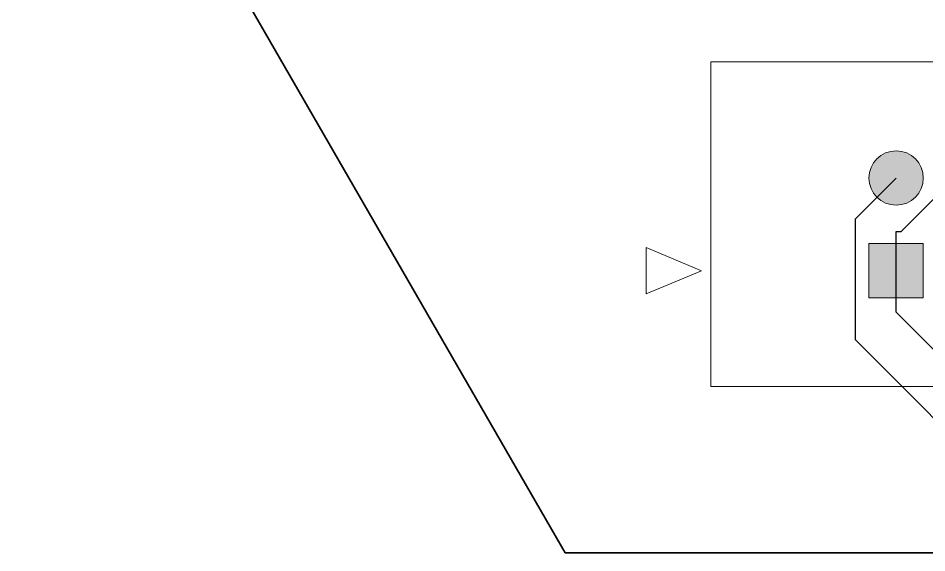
# Model space of a CAD drawing. Header units: inches. Extents: x 0.01 to 2.37, y 0.18 to 2.22.
# Drawn here: x 0.007 to 0.988, y 0.178 to 0.755 of the extents above; entities that cross this region are included whole.
import ezdxf

# ---------------------------------------------------------------- set-up
doc = ezdxf.new("R2010")
doc.units = ezdxf.units.IN
doc.header["$MEASUREMENT"] = 0
doc.layers.add('Layer 1', color=7, linetype='Continuous', lineweight=0)

# ---------------------------------------------------------------- blocks, each defined once
blk = doc.blocks.new('Block_11')
at = {"layer": 'Layer 1', "transparency": 33554687}
h = blk.add_hatch(color=7, dxfattribs=at)
h.dxf.hatch_style = 2
edge = h.paths.add_edge_path()
edge.add_arc((0.9546, 0.58271), 0.02933, 0, 360)
h = blk.add_hatch(color=7, dxfattribs=at)
edge = h.paths.add_edge_path()
edge.add_spline(control_points=[(0.92527, 0.45338), (0.92527, 0.45338), (0.92527, 0.51204), (0.92527, 0.51204), (0.92527, 0.51204), (0.98393, 0.51204), (0.98393, 0.51204), (0.98393, 0.51204), (0.98393, 0.45338), (0.98393, 0.45338), (0.98393, 0.45338), (0.92527, 0.45338), (0.92527, 0.45338)], knot_values=[0, 0, 0, 0, 1, 1, 1, 2, 2, 2, 3, 3, 3, 4, 4, 4, 4], degree=3, periodic=0)
at = {"layer": 'Layer 1'}
blk.add_circle((0.9546, 0.58271), 0.02933, dxfattribs=at)
blk.add_open_spline([(0.92527, 0.45338), (0.92527, 0.45338), (0.92527, 0.51204), (0.92527, 0.51204), (0.92527, 0.51204), (0.98393, 0.51204), (0.98393, 0.51204), (0.98393, 0.51204), (0.98393, 0.45338), (0.98393, 0.45338), (0.98393, 0.45338), (0.92527, 0.45338), (0.92527, 0.45338)], degree=3, knots=[0, 0, 0, 0, 1, 1, 1, 2, 2, 2, 3, 3, 3, 4, 4, 4, 4], dxfattribs=at)
blk = doc.blocks.new('Block_19')
at = {"layer": 'Layer 1', "transparency": 33554687}
h = blk.add_hatch(color=7, dxfattribs=at)
h.dxf.hatch_style = 2
edge = h.paths.add_edge_path()
edge.add_spline(control_points=[(0.9546, 0.58271), (0.9546, 0.58271), (0.91021, 0.53832), (0.91021, 0.53832)], knot_values=[0, 0, 0, 0, 1, 1, 1, 1], degree=3, periodic=0)
edge.add_line((0.91021, 0.53832), (0.9546, 0.58271))
h = blk.add_hatch(color=7, dxfattribs=at)
h.dxf.hatch_style = 2
edge = h.paths.add_edge_path()
edge.add_spline(control_points=[(0.95988, 0.52491), (0.95988, 0.52491), (0.99835, 0.56338), (0.99835, 0.56338)], knot_values=[0, 0, 0, 0, 1, 1, 1, 1], degree=3, periodic=0)
edge.add_line((0.99835, 0.56338), (0.95988, 0.52491))
h = blk.add_hatch(color=7, dxfattribs=at)
h.dxf.hatch_style = 2
edge = h.paths.add_edge_path()
edge.add_spline(control_points=[(0.91021, 0.53832), (0.91021, 0.53832), (0.91021, 0.4085), (0.91021, 0.4085)], knot_values=[0, 0, 0, 0, 1, 1, 1, 1], degree=3, periodic=0)
edge.add_line((0.91021, 0.4085), (0.91021, 0.53832))
h = blk.add_hatch(color=7, dxfattribs=at)
h.dxf.hatch_style = 2
edge = h.paths.add_edge_path()
edge.add_spline(control_points=[(0.9546, 0.52491), (0.9546, 0.52491), (0.95988, 0.52491), (0.95988, 0.52491)], knot_values=[0, 0, 0, 0, 1, 1, 1, 1], degree=3, periodic=0)
edge.add_line((0.95988, 0.52491), (0.9546, 0.52491))
h = blk.add_hatch(color=7, dxfattribs=at)
h.dxf.hatch_style = 2
edge = h.paths.add_edge_path()
edge.add_spline(control_points=[(0.9546, 0.48271), (0.9546, 0.48271), (0.9546, 0.52491), (0.9546, 0.52491)], knot_values=[0, 0, 0, 0, 1, 1, 1, 1], degree=3, periodic=0)
edge.add_line((0.9546, 0.52491), (0.9546, 0.48271))
h = blk.add_hatch(color=7, dxfattribs=at)
h.dxf.hatch_style = 2
edge = h.paths.add_edge_path()
edge.add_spline(control_points=[(0.9546, 0.43789), (0.9546, 0.43789), (0.9546, 0.48271), (0.9546, 0.48271)], knot_values=[0, 0, 0, 0, 1, 1, 1, 1], degree=3, periodic=0)
edge.add_line((0.9546, 0.48271), (0.9546, 0.43789))
h = blk.add_hatch(color=7, dxfattribs=at)
h.dxf.hatch_style = 2
edge = h.paths.add_edge_path()
edge.add_spline(control_points=[(1.14834, 0.24415), (1.14834, 0.24415), (0.9546, 0.43789), (0.9546, 0.43789)], knot_values=[0, 0, 0, 0, 1, 1, 1, 1], degree=3, periodic=0)
edge.add_line((0.9546, 0.43789), (1.14834, 0.24415))
h = blk.add_hatch(color=7, dxfattribs=at)
h.dxf.hatch_style = 2
edge = h.paths.add_edge_path()
edge.add_spline(control_points=[(0.91021, 0.4085), (0.91021, 0.4085), (1.07307, 0.24563), (1.07307, 0.24563)], knot_values=[0, 0, 0, 0, 1, 1, 1, 1], degree=3, periodic=0)
edge.add_line((1.07307, 0.24563), (0.91021, 0.4085))
at = {"layer": 'Layer 1', "color": 7, "lineweight": 25}
for points in [[(0.9546, 0.58271), (0.9546, 0.58271), (0.91021, 0.53832), (0.91021, 0.53832)], [(0.95988, 0.52491), (0.95988, 0.52491), (0.99835, 0.56338), (0.99835, 0.56338)], [(0.91021, 0.53832), (0.91021, 0.53832), (0.91021, 0.4085), (0.91021, 0.4085)], [(0.9546, 0.52491), (0.9546, 0.52491), (0.95988, 0.52491), (0.95988, 0.52491)], [(0.9546, 0.48271), (0.9546, 0.48271), (0.9546, 0.52491), (0.9546, 0.52491)], [(0.9546, 0.43789), (0.9546, 0.43789), (0.9546, 0.48271), (0.9546, 0.48271)], [(1.14834, 0.24415), (1.14834, 0.24415), (0.9546, 0.43789), (0.9546, 0.43789)], [(0.91021, 0.4085), (0.91021, 0.4085), (1.07307, 0.24563), (1.07307, 0.24563)]]:
    blk.add_open_spline(points, degree=3, dxfattribs=at)
blk = doc.blocks.new('Block_1')
at = {"layer": 'Layer 1'}
for name in ['Block_19', 'Block_11']:
    blk.add_blockref(name, (0, 0), dxfattribs=at)
blk = doc.blocks.new('Block_60')
at = {"layer": 'Layer 1', "transparency": 33554687}
h = blk.add_hatch(color=7, dxfattribs=at)
h.dxf.hatch_style = 2
edge = h.paths.add_edge_path()
edge.add_spline(control_points=[(0.7546, 0.70791), (0.7546, 0.70791), (0.7546, 0.35791), (0.7546, 0.35791)], knot_values=[0, 0, 0, 0, 1, 1, 1, 1], degree=3, periodic=0)
edge.add_line((0.7546, 0.35791), (0.7546, 0.70791))
h = blk.add_hatch(color=7, dxfattribs=at)
h.dxf.hatch_style = 2
edge = h.paths.add_edge_path()
edge.add_spline(control_points=[(1.6546, 0.70791), (1.6546, 0.70791), (0.7546, 0.70791), (0.7546, 0.70791)], knot_values=[0, 0, 0, 0, 1, 1, 1, 1], degree=3, periodic=0)
edge.add_line((0.7546, 0.70791), (1.6546, 0.70791))
h = blk.add_hatch(color=7, dxfattribs=at)
h.dxf.hatch_style = 2
edge = h.paths.add_edge_path()
edge.add_spline(control_points=[(1.6546, 0.35791), (1.6546, 0.35791), (1.6546, 0.70791), (1.6546, 0.70791)], knot_values=[0, 0, 0, 0, 1, 1, 1, 1], degree=3, periodic=0)
edge.add_line((1.6546, 0.70791), (1.6546, 0.35791))
h = blk.add_hatch(color=7, dxfattribs=at)
h.dxf.hatch_style = 2
edge = h.paths.add_edge_path()
edge.add_spline(control_points=[(0.6846, 0.50771), (0.6846, 0.50771), (0.6846, 0.45771), (0.6846, 0.45771)], knot_values=[0, 0, 0, 0, 1, 1, 1, 1], degree=3, periodic=0)
edge.add_line((0.6846, 0.45771), (0.6846, 0.50771))
h = blk.add_hatch(color=7, dxfattribs=at)
h.dxf.hatch_style = 2
edge = h.paths.add_edge_path()
edge.add_spline(control_points=[(0.7446, 0.48271), (0.7446, 0.48271), (0.6846, 0.50771), (0.6846, 0.50771)], knot_values=[0, 0, 0, 0, 1, 1, 1, 1], degree=3, periodic=0)
edge.add_line((0.6846, 0.50771), (0.7446, 0.48271))
h = blk.add_hatch(color=7, dxfattribs=at)
h.dxf.hatch_style = 2
edge = h.paths.add_edge_path()
edge.add_spline(control_points=[(0.6846, 0.45771), (0.6846, 0.45771), (0.7446, 0.48271), (0.7446, 0.48271)], knot_values=[0, 0, 0, 0, 1, 1, 1, 1], degree=3, periodic=0)
edge.add_line((0.7446, 0.48271), (0.6846, 0.45771))
h = blk.add_hatch(color=7, dxfattribs=at)
h.dxf.hatch_style = 2
edge = h.paths.add_edge_path()
edge.add_spline(control_points=[(0.7546, 0.35791), (0.7546, 0.35791), (1.6546, 0.35791), (1.6546, 0.35791)], knot_values=[0, 0, 0, 0, 1, 1, 1, 1], degree=3, periodic=0)
edge.add_line((1.6546, 0.35791), (0.7546, 0.35791))
at = {"layer": 'Layer 1', "color": 7, "lineweight": 13}
for points in [[(0.7546, 0.70791), (0.7546, 0.70791), (0.7546, 0.35791), (0.7546, 0.35791)], [(1.6546, 0.70791), (1.6546, 0.70791), (0.7546, 0.70791), (0.7546, 0.70791)], [(1.6546, 0.35791), (1.6546, 0.35791), (1.6546, 0.70791), (1.6546, 0.70791)], [(0.6846, 0.50771), (0.6846, 0.50771), (0.6846, 0.45771), (0.6846, 0.45771)], [(0.7446, 0.48271), (0.7446, 0.48271), (0.6846, 0.50771), (0.6846, 0.50771)], [(0.6846, 0.45771), (0.6846, 0.45771), (0.7446, 0.48271), (0.7446, 0.48271)], [(0.7546, 0.35791), (0.7546, 0.35791), (1.6546, 0.35791), (1.6546, 0.35791)]]:
    blk.add_open_spline(points, degree=3, dxfattribs=at)
blk = doc.blocks.new('Block_65')
at = {"layer": 'Layer 1', "transparency": 33554687}
h = blk.add_hatch(color=7, dxfattribs=at)
h.dxf.hatch_style = 2
edge = h.paths.add_edge_path()
edge.add_spline(control_points=[(0.00689, 1.20124), (0.00689, 1.20124), (0.59744, 0.17838), (0.59744, 0.17838)], knot_values=[0, 0, 0, 0, 1, 1, 1, 1], degree=3, periodic=0)
edge.add_line((0.59744, 0.17838), (0.00689, 1.20124))
h = blk.add_hatch(color=7, dxfattribs=at)
h.dxf.hatch_style = 2
edge = h.paths.add_edge_path()
edge.add_spline(control_points=[(0.59744, 0.17838), (0.59744, 0.17838), (1.77854, 0.17838), (1.77854, 0.17838)], knot_values=[0, 0, 0, 0, 1, 1, 1, 1], degree=3, periodic=0)
edge.add_line((1.77854, 0.17838), (0.59744, 0.17838))
at = {"layer": 'Layer 1', "color": 7, "lineweight": 35}
for points in [[(0.00689, 1.20124), (0.00689, 1.20124), (0.59744, 0.17838), (0.59744, 0.17838)], [(0.59744, 0.17838), (0.59744, 0.17838), (1.77854, 0.17838), (1.77854, 0.17838)]]:
    blk.add_open_spline(points, degree=3, dxfattribs=at)

msp = doc.modelspace()

# ---------------------------------------------------------------- block references
at = {"layer": 'Layer 1'}
for name in ['Block_1', 'Block_65', 'Block_60']:
    msp.add_blockref(name, (0, 0), dxfattribs=at)

doc.saveas('drawing.dxf')
